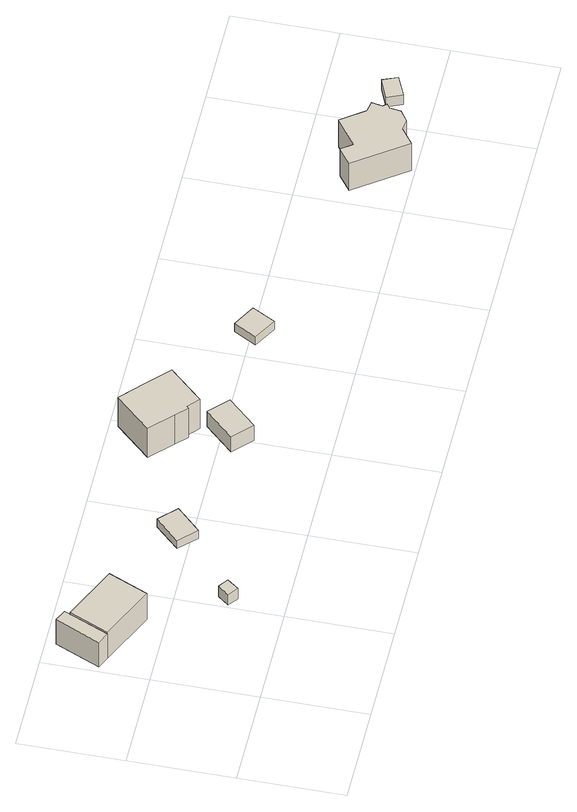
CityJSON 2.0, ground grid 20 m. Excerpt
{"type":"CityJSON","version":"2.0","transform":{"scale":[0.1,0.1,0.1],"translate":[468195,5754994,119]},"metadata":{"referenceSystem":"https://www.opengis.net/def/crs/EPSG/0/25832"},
"CityObjects":{
"building1":{"type":"Building","attributes":{"Gemeindeschluessel":"05711000","BezugspunktDach":"2000","function":"31001_9998","measuredHeight":8.56},"address":[{"country":"Germany","locality":"Bielefeld","thoroughfareNumber":"37","thoroughfareName":"Dalbkeweg"}],"geometry":[{"type":"Solid","lod":"1","boundaries":[[[[0,1,2,3]],[[4,5,6,7]],[[4,7,3,2]],[[5,4,2,1]],[[6,5,1,0]],[[7,6,0,3]]]]}]},
"building2":{"type":"Building","attributes":{"Gemeindeschluessel":"05711000","function":"31001_1010"},"address":[{"country":"Germany","locality":"Bielefeld","thoroughfareNumber":"37","thoroughfareName":"Dalbkeweg"}],"children":["building2-1","building2-2"]},
"building2-1":{"type":"BuildingPart","attributes":{"BezugspunktDach":"2000","measuredHeight":9.24},"parents":["building2"],"geometry":[{"type":"Solid","lod":"1","boundaries":[[[[8,9,10,11]],[[12,4,13,14]],[[12,14,11,10]],[[4,12,10,9]],[[13,4,9,8]],[[14,13,8,11]]]]}]},
"building2-2":{"type":"BuildingPart","attributes":{"BezugspunktDach":"2000","measuredHeight":4.11},"parents":["building2"],"geometry":[{"type":"Solid","lod":"1","boundaries":[[[[15,16,17,18]],[[19,13,7,20]],[[19,20,18,17]],[[13,19,17,16]],[[7,13,16,15]],[[20,7,15,18]]]]}]},
"building3":{"type":"Building","attributes":{"Gemeindeschluessel":"05711000","BezugspunktDach":"2000","function":"31001_2523","measuredHeight":2.67},"address":[{"country":"Germany","locality":"Bielefeld","thoroughfareNumber":"51","thoroughfareName":"Dalbkeweg"}],"geometry":[{"type":"Solid","lod":"1","boundaries":[[[[21,22,23,24]],[[25,26,27,28]],[[25,28,24,23]],[[26,25,23,22]],[[27,26,22,21]],[[28,27,21,24]]]]}]},
"building4":{"type":"Building","attributes":{"Gemeindeschluessel":"05711000","BezugspunktDach":"2000","function":"31001_9998","measuredHeight":2.8},"address":[{"country":"Germany","locality":"Bielefeld","thoroughfareNumber":"53","thoroughfareName":"Dalbkeweg"}],"geometry":[{"type":"Solid","lod":"1","boundaries":[[[[29,30,31,32]],[[33,34,35,36]],[[33,36,32,31]],[[34,33,31,30]],[[35,34,30,29]],[[36,35,29,32]]]]}]},
"building5":{"type":"Building","attributes":{"Gemeindeschluessel":"05711000","BezugspunktDach":"2000","function":"31001_9998","measuredHeight":4.79},"address":[{"country":"Germany","locality":"Bielefeld","thoroughfareNumber":"53","thoroughfareName":"Dalbkeweg"}],"geometry":[{"type":"Solid","lod":"1","boundaries":[[[[37,38,39,40]],[[41,42,43,44]],[[41,44,40,39]],[[42,41,39,38]],[[43,42,38,37]],[[44,43,37,40]]]]}]},
"building6":{"type":"Building","attributes":{"Gemeindeschluessel":"05711000","BezugspunktDach":"2000","function":"31001_1010","measuredHeight":8.96},"address":[{"country":"Germany","locality":"Bielefeld","thoroughfareNumber":"53","thoroughfareName":"Dalbkeweg"}],"geometry":[{"type":"Solid","lod":"1","boundaries":[[[[45,46,47,48,49,50,51,52]],[[53,54,55,56,57,58,59,60]],[[53,60,52,51]],[[54,53,51,50]],[[55,54,50,49]],[[56,55,49,48]],[[57,56,48,47]],[[58,57,47,46]],[[59,58,46,45]],[[60,59,45,52]]]]}]},
"building7":{"type":"Building","attributes":{"Gemeindeschluessel":"05711000","BezugspunktDach":"2000","function":"31001_2460","measuredHeight":2.88},"address":[{"country":"Germany","locality":"Bielefeld","thoroughfareNumber":"51","thoroughfareName":"Dalbkeweg"}],"geometry":[{"type":"Solid","lod":"1","boundaries":[[[[61,62,63,64]],[[65,66,67,68]],[[65,68,64,63]],[[66,65,63,62]],[[67,66,62,61]],[[68,67,61,64]]]]}]},
"building8":{"type":"Building","attributes":{"Gemeindeschluessel":"05711000","BezugspunktDach":"2100","function":"31001_1010","measuredHeight":6.97},"address":[{"country":"Germany","locality":"Bielefeld","thoroughfareNumber":"51","thoroughfareName":"Dalbkeweg"}],"geometry":[{"type":"Solid","lod":"1","boundaries":[[[[69,70,71,72,73,74,75,76,77,78,79,80,81]],[[82,83,84,85,86,87,88,89,90,91,92,93,94]],[[82,94,81,80]],[[83,82,80,79]],[[84,83,79,78]],[[85,84,78,77]],[[86,85,77,76]],[[87,86,76,75]],[[88,87,75,74]],[[89,88,74,73]],[[90,89,73,72]],[[91,90,72,71]],[[92,91,71,70]],[[93,92,70,69]],[[94,93,69,81]]]]}]},
"building9":{"type":"Building","attributes":{"Gemeindeschluessel":"05711000","BezugspunktDach":"2000","function":"31001_9998","measuredHeight":2.61},"address":[{"country":"Germany","locality":"Bielefeld","thoroughfareNumber":"51","thoroughfareName":"Dalbkeweg"}],"geometry":[{"type":"Solid","lod":"1","boundaries":[[[[95,96,97,98]],[[99,100,101,102]],[[99,102,98,97]],[[100,99,97,96]],[[101,100,96,95]],[[102,101,95,98]]]]}]}
},
"vertices":[
[42,380,81],[3,293,81],[27,283,81],[65,369,81],[27,283,18],[3,293,18],[42,380,18],[65,369,18],
[60,358,85],[27,283,85],[134,235,85],[167,310,85],[134,235,18],[60,358,18],[167,310,18],
[65,369,59],[60,358,59],[135,324,59],[141,336,59],[135,324,18],[141,336,18],
[211,122,49],[194,101,49],[213,87,49],[229,109,49],[213,87,22],[194,101,22],[211,122,22],[229,109,22],
[353,264,42],[309,218,42],[341,186,42],[386,232,42],[341,186,22],[309,218,22],[353,264,22],[386,232,22],
[611,229,59],[559,174,59],[595,140,59],[647,195,59],[595,140,20],[559,174,20],[611,229,20],[647,195,20],
[623,344,93],[580,383,93],[517,316,93],[559,276,93],[580,256,93],[584,259,93],[605,240,93],[665,304,93],[605,240,18],[584,259,18],[580,256,18],[559,276,18],[517,316,18],[580,383,18],[623,344,18],[665,304,18],
[848,230,38],[824,187,38],[868,162,38],[892,206,38],[868,162,17],[824,187,17],[848,230,17],[892,206,17],
[1271,106,87],[1256,127,87],[1225,104,87],[1295,6,87],[1326,29,87],[1347,26,87],[1368,41,87],[1371,62,87],[1379,68,87],[1373,75,87],[1377,96,87],[1356,100,87],[1324,144,87],[1356,100,17],[1377,96,17],[1373,75,17],[1379,68,17],[1371,62,17],[1368,41,17],[1347,26,17],[1326,29,17],[1295,6,17],[1225,104,17],[1256,127,17],[1271,106,17],[1324,144,17],
[1484,101,33],[1444,84,33],[1456,55,33],[1496,73,33],[1456,55,8],[1444,84,8],[1484,101,8],[1496,73,8]
]}
